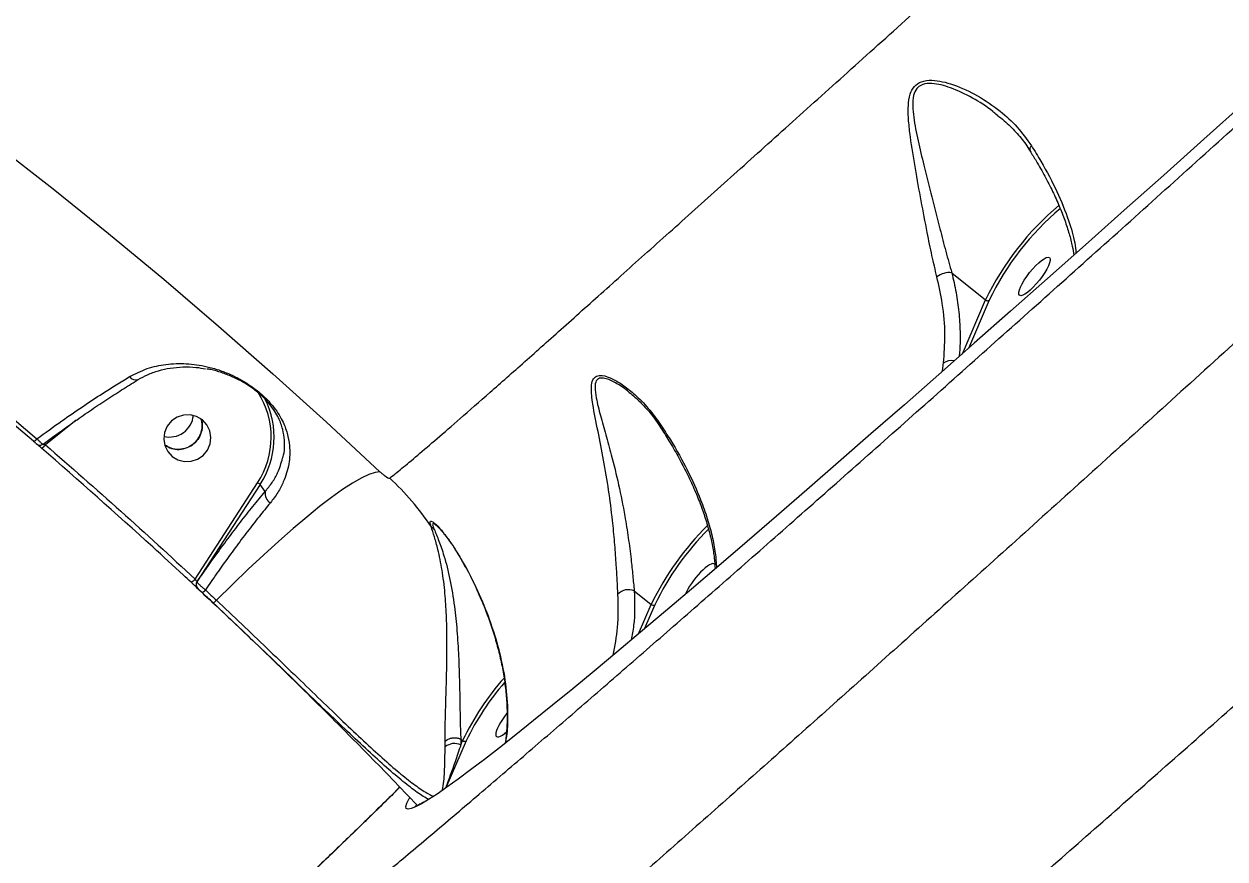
# Model space of a CAD drawing. Header units: millimetres. Extents: x -11024 to 8278, y -7837 to 5770.
# Drawn here: x 4625.4 to 4853.1, y -1561.4 to -1403.2 of the extents above; entities that cross this region are included whole.
import ezdxf

# ---------------------------------------------------------------- set-up
doc = ezdxf.new("R2010")
doc.units = ezdxf.units.MM
doc.layers.add('DIKOM_ОБЪЕКТ', color=7, linetype='Continuous')
doc.layers.add('DIKOM_РАЗМЕР_ОБЪЕКТА', color=7, linetype='Continuous')
doc.styles.add('style1', font='arial.ttf', dxfattribs={"width": 0.8})
doc.dimstyles.new('1-50', dxfattribs={"dimtxt": 300, "dimasz": 200, "dimexe": 100, "dimexo": 0, "dimgap": 100, "dimtad": 1, "dimtxsty": 'style1', "dimcen": 200, "dimclrd": 7, "dimclre": 7, "dimclrt": 7, "dimadec": 1, "dimazin": 2, "dimtfac": 1, "dimtmove": 0, "dimatfit": 2, "dimfxl": 0, "dimlwd": 25, "dimlwe": 18, "dimarcsym": 0})

# ---------------------------------------------------------------- blocks, each defined once
blk = doc.blocks.new('*D10')
at = {"layer": 'Defpoints', "color": 0, "transparency": 16777216}
for p in [(-7791.31, -186.83), (6174.94, -1432.98), (6174.94, -5371.27)]:
    blk.add_point(p, dxfattribs=at)
at = {"layer": 'DIKOM_РАЗМЕР_ОБЪЕКТА', "color": 7, "lineweight": 18, "transparency": 16777216}
for p, q in [((-7791.31, -186.83), (-7791.31, -5471.27)), ((6174.94, -1432.98), (6174.94, -5471.27))]:
    blk.add_line(p, q, dxfattribs=at)
at = {"layer": 'DIKOM_РАЗМЕР_ОБЪЕКТА', "color": 7, "lineweight": 25, "transparency": 16777216}
blk.add_line((-7591.31, -5371.27), (5974.94, -5371.27), dxfattribs=at)
at = {"layer": 'DIKOM_РАЗМЕР_ОБЪЕКТА', "color": 7, "transparency": 16777216}
for points in [[(-7591.31, -5337.93), (-7591.31, -5404.6), (-7791.31, -5371.27)], [(5974.94, -5337.93), (5974.94, -5404.6), (6174.94, -5371.27)]]:
    blk.add_solid(points, dxfattribs=at)
at = {"layer": 'DIKOM_РАЗМЕР_ОБЪЕКТА', "color": 7, "transparency": 16777216, "insert": (-1343.68, -5118.1), "char_height": 300, "attachment_point": 5, "style": 'style1'}
blk.add_mtext('14000', dxfattribs=at)

msp = doc.modelspace()

# ---------------------------------------------------------------- linework, layer by layer
at = {"layer": 'DIKOM_ОБЪЕКТ', "color": 7, "linetype": 'Continuous', "lineweight": 15}
for p, q in [((4809.977, -1420.602), (4809.857, -1420.496)), ((4801.274, -1450.34), (4807.675, -1455.493)), ((4803.283, -1465.688), (4807.675, -1455.493)), ((4808.35, -1455.562), (4804.419, -1464.688)), ((4647.03, -1470.601), (4647.003, -1470.616)), ((4635.298, -1478.306), (4629.451, -1482.951)), ((4746.004, -1479.564), (4746.021, -1479.595)), ((4627.739, -1482.751), (4627.738, -1482.75)), ((4657.838, -1508.393), (4669.685, -1490.128)), ((4670.153, -1490.464), (4658.186, -1508.915)), ((4671.11, -1491.815), (4670.153, -1490.464)), ((4658.186, -1508.915), (4658.189, -1508.918)), ((4658.341, -1510.177), (4658.337, -1510.174)), ((4741.073, -1510.609), (4744.29, -1513.199)), ((4741.882, -1518.787), (4744.29, -1513.199)), ((4744.965, -1513.267), (4742.988, -1517.856)), ((4708.191, -1538.699), (4708.185, -1539.822)), ((4708.185, -1539.822), (4708.546, -1538.984)), ((4708.188, -1538.697), (4708.191, -1538.699)), ((4708.191, -1538.699), (4708.546, -1538.984)), ((4705.222, -1540.187), (4705.227, -1539.102)), ((4709.221, -1539.053), (4705.378, -1547.975))]:
    msp.add_line(p, q, dxfattribs=at)
at = {"layer": 'DIKOM_ОБЪЕКТ', "color": 7, "linetype": 'Continuous', "lineweight": 15, "flags": 128}
for points in [[(4589.877, -1403.746), (4599.047, -1410.299), (4609.716, -1418.147), (4620.34, -1426.205), (4630.912, -1434.469), (4641.425, -1442.933), (4651.873, -1451.592), (4662.248, -1460.439), (4672.545, -1469.469), (4682.756, -1478.677), (4692.875, -1488.057)], [(4856.83, -1418.056), (4849.071, -1425.008), (4841.445, -1431.827), (4833.958, -1438.505), (4826.616, -1445.039), (4819.425, -1451.422), (4812.392, -1457.649), (4805.523, -1463.715), (4798.822, -1469.614), (4792.296, -1475.343), (4785.95, -1480.896), (4779.789, -1486.269), (4773.818, -1491.456), (4768.043, -1496.455), (4762.468, -1501.26), (4757.097, -1505.868), (4751.936, -1510.275), (4746.988, -1514.477), (4742.258, -1518.471), (4737.749, -1522.253), (4733.465, -1525.821), (4729.411, -1529.17), (4725.588, -1532.3), (4722.001, -1535.206), (4718.652, -1537.887), (4715.545, -1540.34), (4712.681, -1542.563), (4710.063, -1544.554), (4707.693, -1546.313), (4705.574, -1547.837), (4703.706, -1549.124), (4702.093, -1550.175), (4700.734, -1550.987), (4700.73, -1550.989)], [(4627.183, -1482.278), (4621.147, -1477.134), (4615.086, -1472.051), (4609.003, -1467.032), (4602.898, -1462.076), (4596.772, -1457.185), (4590.628, -1452.361), (4584.465, -1447.602), (4578.286, -1442.912)], [(4578.982, -1442.481), (4585.157, -1447.168), (4591.315, -1451.922), (4597.455, -1456.744), (4603.576, -1461.631), (4609.677, -1466.583), (4615.756, -1471.599), (4621.812, -1476.678), (4627.844, -1481.818)], [(4653.488, -1485.157), (4654.574, -1485.804), (4655.803, -1486.117), (4657.077, -1486.072), (4658.292, -1485.672), (4659.35, -1484.95), (4660.164, -1483.963), (4660.67, -1482.792), (4660.825, -1481.533), (4660.619, -1480.285), (4660.066, -1479.152), (4659.213, -1478.225), (4658.127, -1477.578), (4656.898, -1477.264), (4655.624, -1477.309), (4654.409, -1477.709), (4653.351, -1478.432), (4652.537, -1479.418), (4652.031, -1480.589), (4651.876, -1481.849), (4652.082, -1483.096), (4652.635, -1484.229), (4653.488, -1485.157)], [(4692.875, -1488.057), (4691.944, -1488.172), (4690.761, -1488.573), (4689.334, -1489.256), (4687.674, -1490.215), (4685.795, -1491.443), (4683.712, -1492.932), (4681.44, -1494.668), (4678.997, -1496.638), (4676.402, -1498.828), (4673.675, -1501.22), (4670.839, -1503.796), (4667.913, -1506.535), (4664.922, -1509.416), (4661.888, -1512.417)], [(4661.252, -1512.898), (4660.989, -1512.652), (4660.727, -1512.405), (4660.463, -1512.158), (4660.201, -1511.912), (4659.938, -1511.665), (4659.675, -1511.419), (4659.412, -1511.173), (4659.148, -1510.927)], [(4659.786, -1510.447), (4660.049, -1510.693), (4660.312, -1510.939), (4660.575, -1511.185), (4660.838, -1511.431), (4661.101, -1511.677), (4661.363, -1511.924), (4661.626, -1512.17), (4661.888, -1512.417)], [(4700.73, -1550.989), (4699.631, -1551.561), (4698.785, -1551.896), (4698.197, -1551.992), (4697.866, -1551.848), (4697.794, -1551.465), (4697.981, -1550.843), (4698.425, -1549.982), (4698.481, -1549.888)]]:
    msp.add_lwpolyline(points, dxfattribs=at)
at = {"layer": 'DIKOM_ОБЪЕКТ', "color": 7, "linetype": 'Continuous', "lineweight": 15}
for centre, radius, start, end in [((4816.996, -1426.963), 0.932, 132.65957, 199.15043), ((4856.878, -1479.303), 54.661, 130.16137, 154.17779), ((4855.777, -1478.428), 52.651, 130.07713, 154.25973), ((4800.836, -1454.242), 3.926, 83.59254, 127.49827), ((4808.06, -1455.066), 0.575, 227.99345, 300.35305), ((4801.153, -1469.415), 2.422, 76.37822, 126.93851), ((4646.639, -1469.173), 1.488, 215.39782, 284.16349), ((4656.509, -1481.487), 15.756, 326.7442, 32.47616), ((4656.543, -1481.547), 16.272, 326.7688, 26.47427), ((4652.984, -1476.938), 4.542, 256.11721, 354.50873), ((4746.532, -1479.332), 0.576, 151.8422, 203.71356), ((4626.972, -1481.27), 1.03, 281.82443, 327.82728), ((4628.193, -1482.163), 1.485, 289.70937, 327.96215), ((4668.105, -1492.82), 3.122, 49.00203, 59.59902), ((4660.605, -1526.336), 50.384, 33.62241, 47.38132), ((4673.161, -1492.154), 2.079, 170.60726, 239.23041), ((4703.93, -1497.374), 1.734, 217.82167, 242.8626), ((4793.873, -1537.304), 55.133, 134.88367, 154.0732), ((4792.544, -1536.291), 52.857, 134.9929, 154.17725), ((4656.594, -1507.547), 1.505, 287.78891, 325.77793), ((4659.016, -1509.454), 0.99, 147.04553, 226.692), ((4659.02, -1509.457), 0.99, 147.04553, 226.692), ((4658.659, -1509.613), 1.402, 290.44701, 323.52555), ((4740.011, -1513.212), 2.812, 67.79389, 135.83407), ((4744.674, -1512.771), 0.575, 227.99345, 300.35305), ((4756.105, -1561.976), 52.825, 138.7489, 154.19963), ((4753.26, -1560.011), 48.771, 138.9272, 154.55057), ((4708.931, -1538.557), 0.575, 227.99386, 300.34263), ((4706.992, -1542.343), 2.789, 64.66385, 129.37733)]:
    msp.add_arc(centre, radius, start, end, dxfattribs=at)
msp.add_ellipse((4816.953, -1451.044), major_axis=(2.821, 3.571), ratio=0.2569301, dxfattribs=at)
for centre, start_param, end_param in [((4753.456, -1509.104), 6.2430333, 8.6993974), ((4717.775, -1534.666), 1.5383071, 4.1184163)]:
    msp.add_ellipse(centre, major_axis=(2.821, 3.571), ratio=0.2569301, start_param=start_param, end_param=end_param, dxfattribs=at)
for points, knots in [([(4652.021, -1591.384), (4651.226, -1592.422), (4649.632, -1594.499), (4648.437, -1596.463), (4647.985, -1597.688), (4648.192, -1598.25), (4649.013, -1598.242), (4650.474, -1597.647), (4652.601, -1596.439), (4655.405, -1594.608), (4658.856, -1592.171), (4662.907, -1589.163), (4667.537, -1585.604), (4672.714, -1581.523), (4678.469, -1576.894), (4684.858, -1571.674), (4691.893, -1565.848), (4699.578, -1559.411), (4707.829, -1552.433), (4716.542, -1545.004), (4725.687, -1537.15), (4735.23, -1528.902), (4745.243, -1520.199), (4755.808, -1510.969), (4766.928, -1501.208), (4778.598, -1490.919), (4790.686, -1480.218), (4803.058, -1469.223), (4815.686, -1457.962), (4828.538, -1446.463), (4841.701, -1434.649), (4855.28, -1422.426), (4869.266, -1409.8), (4883.645, -1396.783), (4898.253, -1383.524), (4913.665, -1369.498), (4929.883, -1354.699), (4946.895, -1339.131), (4964.175, -1323.277), (4981.686, -1307.167), (4999.386, -1290.838), (5016.202, -1275.284), (5032.093, -1260.549), (5047.041, -1246.657), (5061.924, -1232.796), (5076.854, -1218.857), (5091.805, -1204.866), (5106.752, -1190.845), (5121.521, -1176.957), (5135.943, -1163.361), (5150.002, -1150.074), (5163.686, -1137.107), (5177.104, -1124.358), (5190.356, -1111.732), (5203.409, -1099.258), (5216.235, -1086.962), (5228.684, -1074.988), (5240.622, -1063.466), (5252.039, -1052.404), (5262.935, -1041.806), (5273.394, -1031.59), (5283.491, -1021.682), (5293.191, -1012.115), (5302.468, -1002.914), (5311.207, -994.19), (5319.315, -986.039), (5326.79, -978.462), (5333.647, -971.449), (5339.942, -964.942), (5345.719, -958.895), (5350.945, -953.339), (5355.595, -948.298), (5359.613, -943.833), (5362.957, -939.991), (5365.636, -936.764), (5367.674, -934.135), (5369.09, -932.076), (5369.889, -930.578), (5370.044, -929.669), (5369.544, -929.358), (5368.399, -929.645), (5366.814, -930.432), (5365.06, -931.468), (5363.847, -932.262), (5363.239, -932.658)], [0, 0, 0, 0, 0.0144651, 0.0289647, 0.0408965, 0.0528384, 0.06478, 0.0767114, 0.0889895, 0.101279, 0.1135685, 0.1258467, 0.1377794, 0.1497223, 0.1616651, 0.1735976, 0.1858779, 0.1981695, 0.210461, 0.2227414, 0.2346549, 0.2465787, 0.2585025, 0.2704161, 0.2826743, 0.2949439, 0.3072133, 0.3194715, 0.3314056, 0.34335, 0.3552943, 0.3672284, 0.3795091, 0.391801, 0.4040931, 0.4163738, 0.4301596, 0.4439533, 0.4577392, 0.4718226, 0.4859146, 0.4999982, 0.5119158, 0.5238436, 0.5357715, 0.5476891, 0.5599529, 0.5722279, 0.5845032, 0.596767, 0.6086845, 0.6206121, 0.6325398, 0.6444572, 0.6567197, 0.6689935, 0.6812671, 0.6935298, 0.7054627, 0.7174059, 0.729349, 0.7412819, 0.7535612, 0.7658519, 0.7781424, 0.7904218, 0.802353, 0.8142946, 0.8262361, 0.8381674, 0.8504463, 0.8627365, 0.8750268, 0.8873057, 0.8992219, 0.9111486, 0.9230751, 0.9349913, 0.9472528, 0.9595253, 0.9717982, 0.9840602, 0.9920273, 1, 1, 1, 1]), ([(5413.745, -933.094), (5413.781, -933.104), (5413.996, -933.162), (5413.743, -933.864), (5412.921, -935.263), (5411.33, -937.378), (5409.059, -940.118), (5406.118, -943.468), (5402.536, -947.397), (5398.339, -951.878), (5393.509, -956.936), (5387.997, -962.617), (5381.788, -968.939), (5374.873, -975.907), (5367.33, -983.445), (5359.249, -991.463), (5350.659, -999.932), (5341.596, -1008.82), (5331.997, -1018.189), (5321.783, -1028.115), (5310.947, -1038.604), (5299.492, -1049.65), (5287.547, -1061.13), (5275.258, -1072.903), (5262.656, -1084.94), (5249.779, -1097.207), (5236.525, -1109.802), (5222.789, -1122.823), (5208.577, -1136.265), (5193.903, -1150.114), (5178.931, -1164.214), (5163.837, -1178.401), (5148.65, -1192.648), (5133.4, -1206.926), (5117.975, -1221.344), (5102.253, -1236.013), (5086.253, -1250.917), (5069.996, -1266.034), (5053.669, -1281.193), (5036.63, -1296.987), (5018.903, -1313.391), (5000.529, -1330.363), (4982.094, -1347.36), (4963.645, -1364.337), (4945.228, -1381.251), (4927.944, -1397.091), (4911.796, -1411.86), (4896.765, -1425.582), (4881.965, -1439.066), (4867.286, -1452.412), (4852.76, -1465.59), (4838.418, -1478.572), (4824.428, -1491.205), (4810.955, -1503.339), (4798.008, -1514.966), (4785.591, -1526.086), (4773.594, -1536.796), (4761.931, -1547.173), (4750.639, -1557.184), (4739.747, -1566.801), (4729.384, -1575.91), (4719.661, -1584.414), (4710.58, -1592.313), (4702.134, -1599.616), (4694.255, -1606.379), (4686.889, -1612.649), (4680.075, -1618.392), (4673.836, -1623.585), (4668.25, -1628.161), (4663.373, -1632.072), (4659.196, -1635.33), (4655.7, -1637.955), (4652.856, -1639.97), (4650.632, -1641.4), (4649.137, -1642.146), (4648.377, -1642.371), (4648.332, -1642.144), (4648.323, -1642.102)], [0, 0, 0, 0, 0.0026735, 0.0159126, 0.0295314, 0.0431629, 0.0567944, 0.0704133, 0.0836727, 0.0969435, 0.1102143, 0.1234736, 0.1371194, 0.1507778, 0.1644361, 0.1780818, 0.1913422, 0.2046142, 0.2178862, 0.2311466, 0.2447927, 0.2584513, 0.2721099, 0.285756, 0.2989994, 0.3122541, 0.3255087, 0.338752, 0.3523788, 0.3660181, 0.3796575, 0.3932842, 0.4065287, 0.4197846, 0.4330406, 0.4462851, 0.459914, 0.4735556, 0.487197, 0.5008261, 0.5161467, 0.5314763, 0.5467971, 0.5624486, 0.5781095, 0.593761, 0.6070228, 0.6202959, 0.6335693, 0.6468309, 0.6604781, 0.6741379, 0.6877976, 0.7014447, 0.7146837, 0.7279341, 0.7411846, 0.7544235, 0.7680458, 0.7816806, 0.7953152, 0.8089375, 0.8221983, 0.8354705, 0.8487428, 0.8620035, 0.8756514, 0.8893118, 0.9029722, 0.9166202, 0.9298763, 0.9431441, 0.9564116, 0.9696677, 0.983311, 0.9969667, 1, 1, 1, 1]), ([(4810.014, -1571.803), (4814.018, -1568.299), (4822.029, -1561.286), (4834.583, -1550.241), (4847.502, -1538.836), (4860.927, -1526.94), (4874.845, -1514.566), (4889.244, -1501.719), (4903.96, -1488.546), (4918.821, -1475.199), (4933.796, -1461.709), (4948.852, -1448.103), (4964.103, -1434.28), (4979.668, -1420.131), (4995.53, -1405.668), (5011.668, -1390.909), (5027.898, -1376.022), (5044.036, -1361.174), (5060.057, -1346.391), (5075.937, -1331.696), (5091.792, -1316.981), (5107.744, -1302.135), (5123.766, -1287.178), (5139.832, -1272.136), (5155.756, -1257.183), (5171.349, -1242.496), (5186.593, -1228.093), (5201.477, -1213.992), (5216.12, -1200.074), (5230.635, -1186.238), (5244.988, -1172.513), (5259.15, -1158.927), (5272.954, -1145.639), (5287.116, -1131.961), (5301.516, -1117.999), (5316.092, -1103.808), (5325.277, -1094.815), (5329.868, -1090.319)], [0, 0, 0, 0, 0.02771576, 0.05545544, 0.08319537, 0.11091106, 0.1394322, 0.16797903, 0.19652616, 0.22504713, 0.25275924, 0.28049467, 0.3082306, 0.3359422, 0.36445723, 0.39299796, 0.42153888, 0.45005356, 0.47779076, 0.50555234, 0.53331343, 0.56105059, 0.58959533, 0.61816615, 0.64673704, 0.67528144, 0.70298971, 0.73072246, 0.75845452, 0.78616295, 0.81467512, 0.84321305, 0.8717511, 0.90026292, 0.93350155, 0.96676104, 1, 1, 1, 1]), ([(4694.72, -1489.26), (4695.443, -1488.688), (4696.889, -1487.543), (4699.933, -1485.001), (4703.605, -1481.868), (4708.14, -1477.935), (4713.638, -1473.113), (4720.191, -1467.314), (4727.563, -1460.753), (4735.723, -1453.463), (4744.639, -1445.476), (4754.193, -1436.903), (4764.36, -1427.772), (4775.091, -1418.133), (4786.458, -1407.923), (4798.411, -1397.192), (4810.899, -1385.988), (4824.152, -1374.108), (4838.184, -1361.543), (4852.977, -1348.305), (4868.201, -1334.691), (4883.574, -1320.948), (4899.045, -1307.118), (4914.56, -1293.246), (4930.286, -1279.177), (4946.145, -1264.976), (4962.061, -1250.704), (4977.883, -1236.496), (4993.579, -1222.372), (5009.127, -1208.351), (5024.583, -1194.38), (5039.872, -1180.523), (5054.954, -1166.818), (5064.776, -1157.857), (5069.679, -1153.383)], [0, 0, 0, 0, 0.028458, 0.0569512, 0.0854443, 0.113902, 0.1459254, 0.178052, 0.21023, 0.2424063, 0.2745293, 0.3065504, 0.3375582, 0.3686636, 0.3998178, 0.4309707, 0.4620736, 0.4930794, 0.525948, 0.5588747, 0.5918023, 0.6246716, 0.6561667, 0.6877611, 0.7194067, 0.751054, 0.7826517, 0.81415, 0.8450489, 0.8760379, 0.9070734, 0.9381095, 0.9691001, 1, 1, 1, 1]), ([(4798.446, -1451.127), (4798.133, -1449.799), (4797.496, -1447.103), (4796.519, -1442.22), (4795.461, -1436.663), (4794.35, -1430.566), (4793.525, -1425.529), (4793.056, -1421.578), (4792.967, -1418.842), (4793.256, -1416.591), (4794.071, -1414.952), (4795.535, -1413.987), (4797.465, -1413.794), (4799.537, -1414.094), (4802.491, -1414.954), (4806.27, -1416.734), (4810.312, -1419.506), (4813.78, -1422.671), (4815.497, -1425.067), (4816.364, -1426.277)], [0, 0, 0, 0, 0.062919, 0.1277908, 0.2147674, 0.3041652, 0.3947479, 0.4415355, 0.4882129, 0.5268408, 0.5575718, 0.5885407, 0.6242868, 0.6582012, 0.6928783, 0.7739228, 0.8569709, 0.9277893, 1, 1, 1, 1]), ([(4809.857, -1420.496), (4809.584, -1420.252), (4808.175, -1418.99), (4805.206, -1417.175), (4801.884, -1415.553), (4799.261, -1414.719), (4797.461, -1414.409), (4795.875, -1414.519), (4794.995, -1415.041), (4794.379, -1415.725), (4793.912, -1416.848), (4793.806, -1418.726), (4794.114, -1421.601), (4794.839, -1425.346), (4796.08, -1430.384), (4797.472, -1435.977), (4798.882, -1441.469), (4800.13, -1446.328), (4800.893, -1449.004), (4801.274, -1450.34)], [0, 0, 0, 0, 0.02098052, 0.10854999, 0.19597668, 0.23197993, 0.26786261, 0.30499865, 0.33081444, 0.3374076, 0.36982909, 0.41197629, 0.45443303, 0.54037779, 0.62646545, 0.73586679, 0.84511992, 0.92262617, 1, 1, 1, 1]), ([(4809.882, -1420.477), (4810.33, -1420.823), (4811.608, -1421.81), (4813.419, -1423.646), (4815.061, -1425.566), (4815.836, -1426.839), (4816.102, -1427.277)], [0, 0, 0, 0, 0.1811325, 0.516412, 0.8338608, 1, 1, 1, 1]), ([(4816.101, -1427.279), (4816.492, -1427.901), (4817.511, -1429.521), (4818.946, -1432.085), (4820.419, -1434.957), (4821.679, -1437.744), (4822.725, -1440.422), (4823.543, -1442.964), (4824.115, -1445.175), (4824.314, -1446.455), (4824.399, -1447.003)], [0, 0, 0, 0, 0.084194, 0.2190987, 0.3546639, 0.4907137, 0.6270297, 0.7627346, 0.8985733, 1, 1, 1, 1]), ([(4816.364, -1426.277), (4816.977, -1427.265), (4818.819, -1430.232), (4821.352, -1435.07), (4823.424, -1440.235), (4824.561, -1444.117), (4824.754, -1446), (4824.818, -1446.63)], [0, 0, 0, 0, 0.13020085, 0.39118367, 0.6585995, 0.88574052, 1, 1, 1, 1]), ([(4799.698, -1467.48), (4799.837, -1465.693), (4800.119, -1462.086), (4799.639, -1456.549), (4798.82, -1452.824), (4798.446, -1451.127)], [0, 0, 0, 0, 0.3481788, 0.703138, 1, 1, 1, 1]), ([(4801.274, -1450.34), (4801.563, -1451.597), (4802.139, -1454.109), (4802.654, -1457.837), (4802.886, -1461.502), (4802.862, -1464.305), (4802.708, -1465.836), (4802.669, -1466.222)], [0, 0, 0, 0, 0.2270448, 0.4540942, 0.6877453, 0.9213992, 1, 1, 1, 1]), ([(4645.425, -1470.035), (4646.516, -1469.48), (4648.699, -1468.369), (4652.343, -1467.598), (4656.138, -1467.456), (4659.506, -1467.942), (4662.312, -1468.731), (4664.388, -1469.535), (4666.306, -1470.481), (4668.325, -1471.69), (4670.536, -1473.376), (4672.359, -1475.276), (4673.572, -1476.945), (4674.578, -1478.706), (4675.369, -1480.77), (4675.859, -1483.493), (4675.738, -1486.583), (4674.838, -1489.548), (4673.572, -1492.016), (4672.589, -1493.299), (4672.098, -1493.941)], [0, 0, 0, 0, 0.072772, 0.1456237, 0.2220847, 0.2985157, 0.3409285, 0.3832928, 0.416483, 0.4496112, 0.4986422, 0.547791, 0.5808437, 0.6139652, 0.6710828, 0.7283187, 0.8132044, 0.8980774, 0.9490513, 1, 1, 1, 1]), ([(4647.026, -1470.597), (4647.614, -1470.269), (4648.848, -1469.581), (4650.903, -1468.864), (4653.147, -1468.365), (4655.531, -1468.157), (4657.759, -1468.199), (4659.216, -1468.441), (4659.825, -1468.542)], [0, 0, 0, 0, 0.1536571, 0.3225121, 0.4982901, 0.6798096, 0.8663703, 1, 1, 1, 1]), ([(4799.475, -1469.031), (4799.503, -1468.88), (4799.594, -1468.389), (4799.655, -1467.852), (4799.698, -1467.48)], [0, 0, 0, 0, 0.3082409, 1, 1, 1, 1]), ([(4627.844, -1481.818), (4629.422, -1480.671), (4632.328, -1478.56), (4636.492, -1475.703), (4640.848, -1472.824), (4643.74, -1471.062), (4645.425, -1470.035)], [0, 0, 0, 0, 0.2580739, 0.4750034, 0.6940751, 1, 1, 1, 1]), ([(4631.109, -1481.295), (4632.161, -1480.534), (4634.281, -1478.999), (4637.424, -1476.815), (4640.529, -1474.722), (4643.54, -1472.772), (4645.706, -1471.409), (4646.824, -1470.745), (4647.013, -1470.632)], [0, 0, 0, 0, 0.18964452, 0.38232308, 0.57546196, 0.76846999, 0.96087419, 1, 1, 1, 1]), ([(4674.417, -1485.493), (4674.448, -1485.404), (4674.843, -1484.282), (4674.834, -1482.468), (4674.514, -1480.028), (4673.862, -1478.204), (4672.991, -1476.62), (4671.937, -1475.139), (4670.296, -1473.416), (4668.289, -1471.895), (4666.466, -1470.813), (4664.719, -1469.955), (4662.825, -1469.248), (4661.21, -1468.738), (4660.289, -1468.623), (4660.031, -1468.59)], [0, 0, 0, 0, 0.0141107, 0.178865, 0.2854174, 0.3940473, 0.4535825, 0.5145801, 0.6017434, 0.6887803, 0.7483841, 0.8097232, 0.8887094, 0.9688442, 1, 1, 1, 1]), ([(4737.993, -1511.253), (4737.942, -1510.338), (4737.836, -1508.476), (4737.646, -1505.124), (4737.371, -1501.36), (4736.921, -1496.704), (4736.239, -1491.456), (4735.283, -1485.785), (4734.198, -1480.315), (4733.365, -1476.273), (4732.992, -1473.572), (4732.91, -1471.96), (4733.13, -1470.634), (4733.854, -1469.85), (4735.161, -1469.724), (4737.008, -1470.401), (4739.129, -1471.717), (4741.422, -1473.581), (4743.806, -1475.986), (4745.281, -1478.031), (4746.023, -1479.06)], [0, 0, 0, 0, 0.0470881, 0.0957442, 0.1543544, 0.2146403, 0.3009832, 0.3896911, 0.4807669, 0.5736896, 0.6068288, 0.6403849, 0.6772305, 0.7075567, 0.7379261, 0.7828374, 0.8286814, 0.8755353, 0.9373318, 1, 1, 1, 1]), ([(4740.143, -1473.043), (4740.028, -1472.942), (4739.188, -1472.202), (4737.596, -1471.183), (4735.727, -1470.309), (4734.457, -1470.258), (4733.756, -1470.823), (4733.557, -1472.135), (4733.895, -1474.373), (4734.637, -1477.392), (4735.669, -1481.01), (4736.888, -1485.351), (4738.127, -1490.472), (4739.204, -1495.794), (4739.96, -1500.568), (4740.452, -1504.369), (4740.805, -1507.78), (4740.984, -1509.666), (4741.073, -1510.609)], [0, 0, 0, 0, 0.0093798, 0.0684281, 0.1214987, 0.1526503, 0.1837243, 0.2235926, 0.2767145, 0.3544864, 0.4327031, 0.5108148, 0.622353, 0.7337174, 0.8085973, 0.8833487, 0.9417185, 1, 1, 1, 1]), ([(4740.145, -1473.041), (4740.502, -1473.328), (4741.532, -1474.158), (4743.149, -1475.788), (4744.767, -1477.674), (4745.651, -1479.027), (4746.003, -1479.566)], [0, 0, 0, 0, 0.1627051, 0.4705378, 0.7891023, 1, 1, 1, 1]), ([(4658.977, -1478.049), (4659.039, -1478.271), (4659.235, -1478.972), (4659.157, -1480.233), (4658.603, -1481.655), (4657.598, -1482.822), (4656.267, -1483.6), (4654.766, -1483.889), (4653.294, -1483.716), (4652.491, -1483.228), (4652.116, -1483)], [0, 0, 0, 0, 0.062951, 0.1992407, 0.3355401, 0.4718072, 0.6081127, 0.7444155, 0.8807108, 1, 1, 1, 1]), ([(4652.122, -1483.015), (4652.52, -1483.248), (4653.35, -1483.734), (4654.846, -1483.887), (4656.343, -1483.57), (4657.659, -1482.77), (4658.647, -1481.584), (4659.162, -1480.157), (4659.256, -1478.897), (4659.001, -1478.229), (4658.924, -1478.026)], [0, 0, 0, 0, 0.1249174, 0.2609138, 0.3969062, 0.5329238, 0.6689092, 0.8049043, 0.9408982, 1, 1, 1, 1]), ([(4746.015, -1479.599), (4746.573, -1480.465), (4747.762, -1482.31), (4749.376, -1485.106), (4750.909, -1488.003), (4752.276, -1490.89), (4753.467, -1493.743), (4754.466, -1496.534), (4755.278, -1499.264), (4755.884, -1501.896), (4756.281, -1504.323), (4756.367, -1505.771), (4756.407, -1506.451)], [0, 0, 0, 0, 0.0834327, 0.177787, 0.2747286, 0.374186, 0.4759003, 0.5794362, 0.6846794, 0.7933847, 0.902978, 1, 1, 1, 1]), ([(4746.023, -1479.06), (4746.668, -1480.051), (4748.606, -1483.027), (4751.29, -1487.882), (4753.514, -1492.82), (4754.974, -1496.933), (4755.896, -1500.311), (4756.494, -1503.441), (4756.611, -1505.324), (4756.667, -1506.23)], [0, 0, 0, 0, 0.0944535, 0.2837582, 0.4772248, 0.6085135, 0.7398181, 0.8748326, 1, 1, 1, 1]), ([(4627.844, -1481.818), (4627.966, -1481.941), (4628.238, -1482.216), (4628.552, -1482.506), (4628.811, -1482.722), (4628.971, -1482.836), (4628.991, -1482.815), (4628.998, -1482.808)], [0, 0, 0, 0, 0.210993, 0.470865, 0.6205569, 0.876063, 1, 1, 1, 1]), ([(4629.022, -1482.84), (4629.707, -1482.324), (4630.405, -1481.799), (4631.097, -1481.304), (4631.109, -1481.295)], [0, 0, 0, 0, 0.9824203, 1, 1, 1, 1]), ([(4627.63, -1482.661), (4627.614, -1482.647), (4627.549, -1482.591), (4627.397, -1482.461), (4627.249, -1482.335), (4627.183, -1482.278)], [0, 0, 0, 0, 0.156539, 0.6208217, 1, 1, 1, 1]), ([(4627.63, -1482.661), (4627.641, -1482.671), (4627.72, -1482.738), (4627.754, -1482.766), (4627.793, -1482.799), (4627.825, -1482.823), (4627.911, -1482.885), (4628.1, -1482.984), (4628.395, -1483.039), (4628.731, -1482.999), (4628.919, -1482.884), (4629.015, -1482.826)], [0, 0, 0, 0, 0.0340372, 0.2381474, 0.2847144, 0.3084694, 0.3384675, 0.4655142, 0.646057, 0.8202931, 1, 1, 1, 1]), ([(4627.782, -1482.784), (4627.783, -1482.784), (4627.785, -1482.786), (4627.826, -1482.82), (4627.898, -1482.881), (4627.942, -1482.917)], [0, 0, 0, 0, 0.1286111, 0.4735667, 1, 1, 1, 1]), ([(4628.693, -1483.561), (4628.568, -1483.453), (4628.317, -1483.237), (4628.055, -1483.013), (4627.966, -1482.938), (4627.942, -1482.918)], [0, 0, 0, 0, 0.419328, 0.8392228, 1, 1, 1, 1]), ([(4657.054, -1508.979), (4656.573, -1508.533), (4654.168, -1506.299), (4644.828, -1497.702), (4635.773, -1489.766), (4628.693, -1483.561)], [0, 0, 0, 0, 0.0517119, 0.2585573, 1, 1, 1, 1]), ([(4629.031, -1482.781), (4629.035, -1482.783), (4629.05, -1482.789), (4629.139, -1482.825), (4629.278, -1482.881), (4629.393, -1482.927), (4629.451, -1482.951)], [0, 0, 0, 0, 0.13179961, 0.4082524, 0.69910939, 1, 1, 1, 1]), ([(4629.451, -1482.951), (4634.24, -1487.126), (4643.82, -1495.477), (4653.165, -1504.087), (4657.838, -1508.393)], [0, 0, 0, 0, 0.4999165, 1, 1, 1, 1]), ([(4671.11, -1491.815), (4671.574, -1491.237), (4672.508, -1490.072), (4673.708, -1487.955), (4674.152, -1486.415), (4674.417, -1485.493)], [0, 0, 0, 0, 0.2839214, 0.5715347, 1, 1, 1, 1]), ([(4692.875, -1488.057), (4692.95, -1488.126), (4693.107, -1488.271), (4693.419, -1488.534), (4693.767, -1488.804), (4694.211, -1489.111), (4694.479, -1489.246), (4694.651, -1489.287), (4694.693, -1489.271), (4694.72, -1489.26)], [0, 0, 0, 0, 0.0767214, 0.1604974, 0.3173714, 0.4660915, 0.7624971, 0.8428147, 1, 1, 1, 1]), ([(4658.189, -1508.918), (4659.34, -1507.271), (4661.303, -1504.463), (4664.05, -1500.729), (4666.446, -1497.578), (4668.817, -1494.571), (4670.346, -1492.734), (4671.11, -1491.815)], [0, 0, 0, 0, 0.259051, 0.4416211, 0.6241958, 0.8120999, 1, 1, 1, 1]), ([(4672.098, -1493.941), (4671.388, -1494.803), (4669.97, -1496.527), (4667.732, -1499.398), (4665.426, -1502.464), (4663.125, -1505.638), (4661.24, -1508.322), (4660.149, -1509.917), (4659.786, -1510.447)], [0, 0, 0, 0, 0.1828011, 0.3655903, 0.553745, 0.7419021, 0.9141916, 1, 1, 1, 1]), ([(4702.56, -1498.438), (4702.467, -1498.114), (4702.299, -1497.524), (4702.542, -1497.312), (4703.281, -1497.795), (4704.46, -1499.035), (4705.821, -1500.761), (4706.676, -1502.068), (4707.108, -1502.728)], [0, 0, 0, 0, 0.1672682, 0.3043239, 0.4416809, 0.6370436, 0.8167251, 1, 1, 1, 1]), ([(4703.487, -1498.165), (4703.298, -1498.029), (4702.905, -1497.745), (4702.796, -1498.038), (4703.016, -1498.604), (4703.139, -1498.918)], [0, 0, 0, 0, 0.2918588, 0.6070463, 1, 1, 1, 1]), ([(4705.227, -1539.102), (4705.229, -1538.222), (4705.234, -1536.463), (4705.308, -1533.493), (4705.402, -1530.369), (4705.503, -1526.936), (4705.577, -1523.296), (4705.592, -1519.279), (4705.491, -1515.174), (4705.212, -1510.835), (4704.683, -1506.612), (4703.975, -1503.079), (4703.179, -1500.293), (4702.766, -1499.056), (4702.56, -1498.438)], [0, 0, 0, 0, 0.06464379, 0.12933392, 0.19635467, 0.26341489, 0.34303004, 0.42269284, 0.51801347, 0.6133846, 0.72667635, 0.83997786, 0.9200792, 1, 1, 1, 1]), ([(4703.139, -1498.918), (4703.438, -1499.64), (4704.038, -1501.088), (4705.169, -1504.323), (4706.187, -1508.395), (4706.999, -1513.227), (4707.498, -1518.141), (4707.777, -1522.665), (4707.925, -1526.973), (4708, -1530.712), (4708.063, -1534.107), (4708.096, -1536.706), (4708.188, -1538.163), (4708.188, -1538.697), (4708.188, -1538.697)], [0, 0, 0, 0, 0.0903705, 0.1810089, 0.3101297, 0.439209, 0.5457986, 0.6522926, 0.7371416, 0.8219036, 0.8907488, 0.9595267, 0.9999834, 1, 1, 1, 1]), ([(4703.487, -1498.163), (4703.521, -1498.191), (4703.625, -1498.276), (4703.976, -1498.614), (4704.515, -1499.208), (4705.179, -1500.006), (4705.66, -1500.673), (4705.9, -1501.004)], [0, 0, 0, 0, 0.0852287, 0.2581837, 0.476639, 0.7397191, 1, 1, 1, 1]), ([(4705.9, -1501.004), (4705.972, -1501.102), (4706.394, -1501.674), (4706.863, -1502.307), (4707.167, -1502.89), (4707.168, -1502.892)], [0, 0, 0, 0, 0.1716683, 0.9974027, 1, 1, 1, 1]), ([(4707.108, -1502.728), (4707.701, -1503.707), (4709.491, -1506.666), (4711.819, -1511.387), (4714.132, -1517.236), (4715.846, -1523.165), (4716.877, -1529.049), (4717.133, -1533.997), (4717.017, -1537.443), (4716.73, -1539.037), (4716.653, -1539.468)], [0, 0, 0, 0, 0.0636158, 0.1922341, 0.3210579, 0.4877768, 0.6550844, 0.8221152, 0.9518898, 1, 1, 1, 1]), ([(4707.108, -1502.728), (4707.112, -1502.746), (4707.124, -1502.808), (4707.161, -1502.855), (4707.188, -1502.889)], [0, 0, 0, 0, 0.2853762, 1, 1, 1, 1]), ([(4707.175, -1502.897), (4707.518, -1503.445), (4708.274, -1504.652), (4708.906, -1505.824), (4709.252, -1506.463)], [0, 0, 0, 0, 0.4536424, 1, 1, 1, 1]), ([(4658.337, -1510.174), (4658.319, -1510.158), (4658.272, -1510.115), (4658.094, -1509.948), (4657.798, -1509.673), (4657.434, -1509.333), (4657.18, -1509.097), (4657.054, -1508.979)], [0, 0, 0, 0, 0.1342757, 0.3469418, 0.5633154, 0.7817002, 1, 1, 1, 1]), ([(4657.838, -1508.393), (4657.869, -1508.449), (4657.93, -1508.56), (4658.024, -1508.715), (4658.106, -1508.835), (4658.16, -1508.902), (4658.179, -1508.912), (4658.186, -1508.915)], [0, 0, 0, 0, 0.2317421, 0.456125, 0.6692285, 0.8722785, 1, 1, 1, 1]), ([(4658.189, -1508.918), (4658.217, -1508.97), (4658.277, -1509.08), (4658.527, -1509.349), (4658.862, -1509.671), (4659.269, -1510.032), (4659.613, -1510.308), (4659.786, -1510.447)], [0, 0, 0, 0, 0.20445077, 0.43010943, 0.56343316, 0.78032593, 1, 1, 1, 1]), ([(4658.019, -1509.9), (4659.347, -1511.134), (4663.475, -1514.969), (4670.361, -1521.551), (4678.673, -1529.636), (4686.93, -1537.863), (4694.042, -1545.077), (4698.368, -1549.591), (4699.988, -1551.281)], [0, 0, 0, 0, 0.09321152, 0.28992915, 0.48694696, 0.68422644, 0.88173008, 1, 1, 1, 1]), ([(4659.148, -1510.927), (4659.147, -1510.926), (4659.066, -1510.851), (4658.903, -1510.698), (4658.704, -1510.514), (4658.534, -1510.356), (4658.401, -1510.233), (4658.36, -1510.195), (4658.341, -1510.177)], [0, 0, 0, 0, 0.0043443, 0.2197853, 0.4355997, 0.5682546, 0.7938463, 1, 1, 1, 1]), ([(4711.104, -1510.139), (4711.461, -1510.921), (4712.274, -1512.699), (4713.346, -1515.454), (4714.385, -1518.461), (4715.268, -1521.518), (4715.979, -1524.581), (4716.509, -1527.638), (4716.854, -1530.693), (4717.002, -1533.754), (4716.958, -1536.73), (4716.741, -1538.575), (4716.634, -1539.482)], [0, 0, 0, 0, 0.06532768, 0.1486111, 0.23943583, 0.33472591, 0.43407507, 0.53786672, 0.64666889, 0.76122582, 0.88244624, 1, 1, 1, 1]), ([(4737.069, -1522.812), (4737.419, -1521.089), (4738.154, -1517.463), (4738.049, -1513.39), (4737.993, -1511.253)], [0, 0, 0, 0, 0.4752787, 1, 1, 1, 1]), ([(4741.073, -1510.609), (4741.146, -1512.856), (4741.252, -1516.126), (4740.673, -1519.038), (4740.492, -1519.949)], [0, 0, 0, 0, 0.68713236, 1, 1, 1, 1]), ([(4661.252, -1512.898), (4661.271, -1512.901), (4661.31, -1512.905), (4661.459, -1512.806), (4661.657, -1512.642), (4661.811, -1512.492), (4661.888, -1512.417)], [0, 0, 0, 0, 0.2500012, 0.5000124, 0.7499952, 1, 1, 1, 1]), ([(4702.102, -1550.145), (4701.777, -1549.978), (4700.819, -1549.485), (4698.699, -1547.932), (4695.808, -1545.584), (4692.466, -1542.631), (4688.746, -1539.19), (4684.681, -1535.331), (4680.322, -1531.137), (4675.732, -1526.706), (4670.979, -1522.132), (4666.121, -1517.489), (4662.876, -1514.43), (4661.252, -1512.898)], [0, 0, 0, 0, 0.0487734, 0.1438608, 0.2391562, 0.3344693, 0.429478, 0.5245659, 0.6198189, 0.7149836, 0.8097127, 0.9047758, 1, 1, 1, 1]), ([(4661.888, -1512.417), (4663.485, -1513.922), (4666.669, -1516.924), (4671.436, -1521.48), (4676.104, -1525.972), (4680.606, -1530.318), (4684.886, -1534.436), (4688.873, -1538.223), (4692.529, -1541.604), (4695.803, -1544.493), (4698.672, -1546.843), (4701.047, -1548.509), (4702.504, -1549.399), (4703.02, -1549.529), (4703.059, -1549.538)], [0, 0, 0, 0, 0.0905408, 0.180537, 0.2705549, 0.3610938, 0.4509317, 0.5414271, 0.6315711, 0.7215619, 0.8122221, 0.9021553, 0.9926117, 1, 1, 1, 1]), ([(4705.227, -1539.102), (4705.246, -1539.081), (4705.366, -1538.954), (4705.679, -1538.741), (4706.252, -1538.537), (4706.92, -1538.455), (4707.606, -1538.498), (4707.994, -1538.631), (4708.188, -1538.697)], [0, 0, 0, 0, 0.0350572, 0.2178991, 0.4134222, 0.6089128, 0.8044174, 1, 1, 1, 1]), ([(4704.703, -1548.415), (4704.735, -1548.263), (4704.994, -1547.064), (4705.118, -1545.094), (4705.192, -1542.461), (4705.212, -1540.945), (4705.222, -1540.187)], [0, 0, 0, 0, 0.0666845, 0.5279266, 0.7641013, 1, 1, 1, 1]), ([(4708.185, -1539.822), (4707.828, -1540.904), (4706.895, -1543.727), (4705.902, -1546.379), (4705.29, -1548.014)], [0, 0, 0, 0, 0.3835308, 1, 1, 1, 1]), ([(4696.639, -1547.799), (4696.158, -1548.279), (4695.028, -1549.405), (4693.028, -1551.378), (4690.684, -1553.675), (4688.161, -1556.13), (4685.475, -1558.728), (4682.625, -1561.471), (4679.619, -1564.351), (4676.464, -1567.358), (4673.832, -1569.859), (4672.224, -1571.38), (4671.743, -1571.834)], [0, 0, 0, 0, 0.0796955, 0.1870785, 0.2949606, 0.4026958, 0.5106365, 0.6197964, 0.7299579, 0.840925, 0.9524731, 1, 1, 1, 1]), ([(4696.66, -1547.82), (4695.972, -1548.503), (4694.328, -1550.137), (4691.351, -1553.054), (4687.788, -1556.52), (4683.903, -1560.269), (4679.924, -1564.082), (4675.955, -1567.865), (4673.324, -1570.358), (4672.005, -1571.607)], [0, 0, 0, 0, 0.1096343, 0.2622621, 0.4148926, 0.5719664, 0.7290424, 0.864153, 1, 1, 1, 1]), ([(4701.133, -1550.692), (4700.89, -1550.828), (4700.365, -1551.122), (4699.853, -1551.353), (4699.527, -1551.461), (4699.522, -1551.461), (4699.52, -1551.461)], [0, 0, 0, 0, 0.2663946, 0.576648, 0.8468656, 1, 1, 1, 1])]:
    msp.add_open_spline(points, degree=3, knots=knots, dxfattribs=at)

# ---------------------------------------------------------------- dimensions: what is measured, and where the dimension line sits
at = {"layer": 'DIKOM_РАЗМЕР_ОБЪЕКТА'}
dim = msp.add_linear_dim(base=(6174.942, -5371.267), p1=(-7791.307, -186.829), p2=(6174.942, -1432.983), text='14000', dimstyle='1-50', dxfattribs=at)
dim.commit()
dim.dimension.update_dxf_attribs({"geometry": '*D10', "text_midpoint": (-1343.681, -5371.267), "dimtype": 160})

doc.saveas('drawing.dxf')
